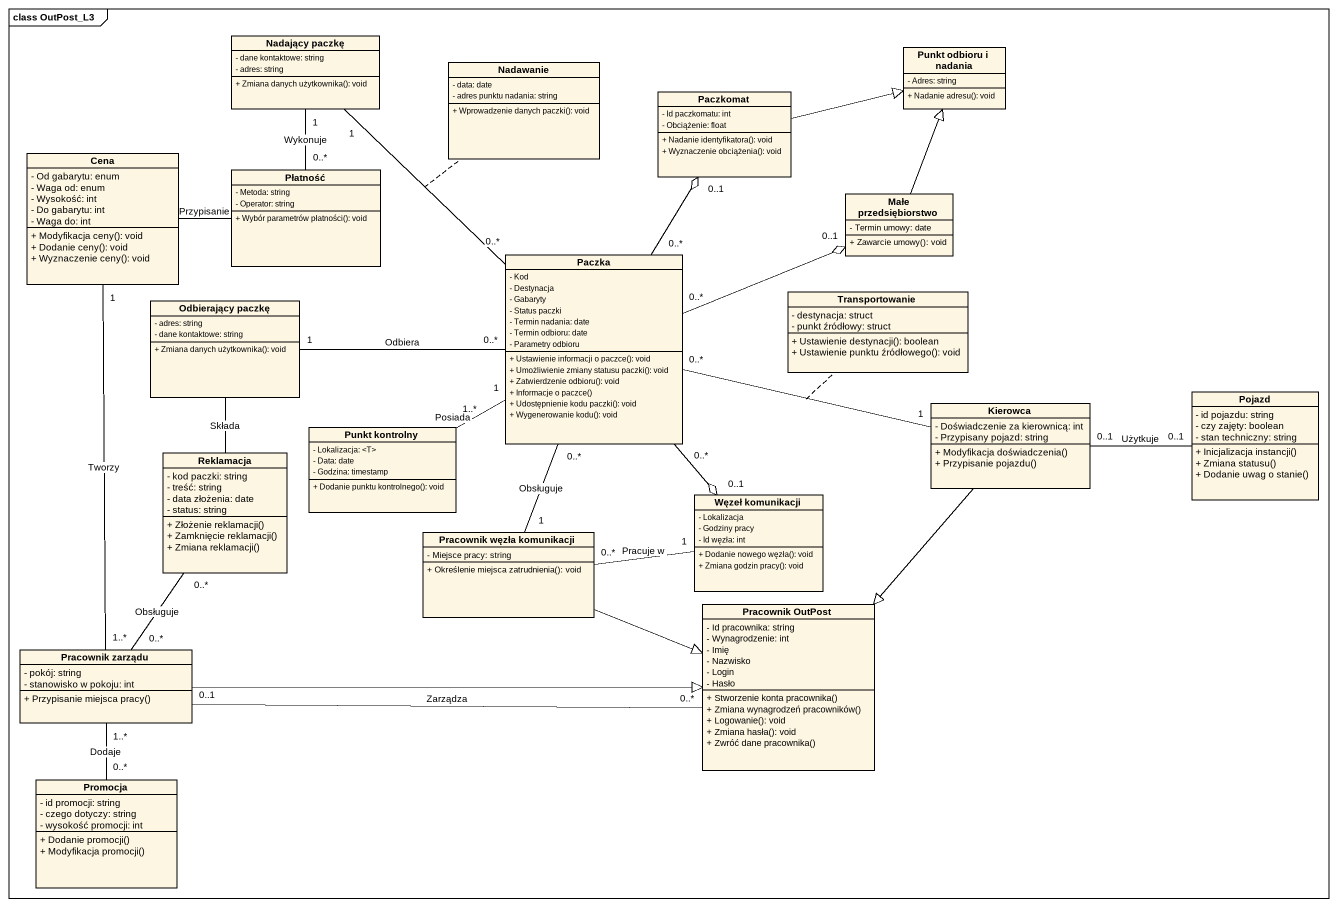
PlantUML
@startuml
mainframe class OutPost_L3
hide circle
hide empty members
skinparam classAttributeIconSize 0
class "Nadający paczkę" as Nadający_paczkę {
  - dane kontaktowe: string
  - adres: string
  + Zmiana danych użytkownika(): void
}
class Nadawanie {
  - data: date
  - adres punktu nadania: string
  + Wprowadzenie danych paczki(): void
}
class "Punkt odbioru i nadania" as Punkt_odbioru_i_nadania {
  - Adres: string
  + Nadanie adresu(): void
}
class Paczkomat {
  - Id paczkomatu: int
  - Obciążenie: float
  + Nadanie identyfikatora(): void
  + Wyznaczenie obciążenia(): void
}
class Cena {
  - Od gabarytu: enum
  - Waga od: enum
  - Wysokość: int
  - Do gabarytu: int
  - Waga do: int
  + Modyfikacja ceny(): void
  + Dodanie ceny(): void
  + Wyznaczenie ceny(): void
}
class Płatność {
  - Metoda: string
  - Operator: string
  + Wybór parametrów płatności(): void
}
class "Małe przedsiębiorstwo" as Małe_przedsiębiorstwo {
  - Termin umowy: date
  + Zawarcie umowy(): void
}
class Paczka {
  - Kod
  - Destynacja
  - Gabaryty
  - Status paczki
  - Termin nadania: date
  - Termin odbioru: date
  - Parametry odbioru
  + Ustawienie informacji o paczce(): void
  + Umożliwienie zmiany statusu paczki(): void
  + Zatwierdzenie odbioru(): void
  + Informacje o paczce()
  + Udostępnienie kodu paczki(): void
  + Wygenerowanie kodu(): void
}
class "Odbierający paczkę" as Odbierający_paczkę {
  - adres: string
  - dane kontaktowe: string
  + Zmiana danych użytkownika(): void
}
class Transportowanie {
  - destynacja: struct
  - punkt źródłowy: struct
  + Ustawienie destynacji(): boolean
  + Ustawienie punktu źródłowego(): void
}
class Pojazd {
  - id pojazdu: string
  - czy zajęty: boolean
  - stan techniczny: string
  + Inicjalizacja instancji()
  + Zmiana statusu()
  + Dodanie uwag o stanie()
}
class "Punkt kontrolny" as Punkt_kontrolny {
  - Lokalizacja: <T>
  - Data: date
  - Godzina: timestamp
  + Dodanie punktu kontrolnego(): void
}
class Kierowca {
  - Doświadczenie za kierownicą: int
  - Przypisany pojazd: string
  + Modyfikacja doświadczenia()
  + Przypisanie pojazdu()
}
class Reklamacja {
  - kod paczki: string
  - treść: string
  - data złożenia: date
  - status: string
  + Złożenie reklamacji()
  + Zamknięcie reklamacji()
  + Zmiana reklamacji()
}
class "Węzeł komunikacji" as Węzeł_komunikacji {
  - Lokalizacja
  - Godziny pracy
  - Id węzła: int
  + Dodanie nowego węzła(): void
  + Zmiana godzin pracy(): void
}
class "Pracownik węzła komunikacji" as Pracownik_węzła_komunikacji {
  - Miejsce pracy: string
  + Określenie miejsca zatrudnienia(): void
}
class "Pracownik OutPost" as Pracownik_OutPost {
  - Id pracownika: string
  - Wynagrodzenie: int
  - Imię
  - Nazwisko
  - Login
  - Hasło
  + Stworzenie konta pracownika()
  + Zmiana wynagrodzeń pracowników()
  + Logowanie(): void
  + Zmiana hasła(): void
  + Zwróć dane pracownika()
}
class "Pracownik zarządu" as Pracownik_zarządu {
  - pokój: string
  - stanowisko w pokoju: int
  + Przypisanie miejsca pracy()
}
class Promocja {
  - id promocji: string
  - czego dotyczy: string
  - wysokość promocji: int
  + Dodanie promocji()
  + Modyfikacja promocji()
}
Nadający_paczkę "1" -- "0..*" Paczka
(Nadający_paczkę, Paczka) .. Nadawanie
Paczkomat -right-|> Punkt_odbioru_i_nadania
Płatność "0..*" -up- "1" Nadający_paczkę : Wykonuje
Płatność -left- Cena : Przypisanie
Małe_przedsiębiorstwo -up-|> Punkt_odbioru_i_nadania
Paczka "0..*" -up-o "0..1" Paczkomat
Paczka "0..*" -right-o "0..1" Małe_przedsiębiorstwo
Paczka "0..*" --o "0..1" Węzeł_komunikacji
Odbierający_paczkę "1" -right- "0..*" Paczka : Odbiera
Odbierający_paczkę -- Reklamacja : Składa
Punkt_kontrolny "1..*" -right- "1" Paczka : Posiada
Kierowca "1" -left- "0..*" Paczka
(Kierowca, Paczka) .. Transportowanie
Kierowca "0..1" -right- "0..1" Pojazd : Użytkuje
Kierowca --|> Pracownik_OutPost
Pracownik_węzła_komunikacji "1" -up- "0..*" Paczka : Obsługuje
Pracownik_węzła_komunikacji "0..*" -right- "1" Węzeł_komunikacji : Pracuje w
Pracownik_węzła_komunikacji -right-|> Pracownik_OutPost
Pracownik_zarządu "1..*" -up- "1" Cena : Tworzy
Pracownik_zarządu "0..*" -up- "0..*" Reklamacja : Obsługuje
Pracownik_zarządu -right-|> Pracownik_OutPost
Pracownik_zarządu "0..1" -right- "0..*" Pracownik_OutPost : Zarządza
Pracownik_zarządu "1..*" -- "0..*" Promocja : Dodaje
@enduml
